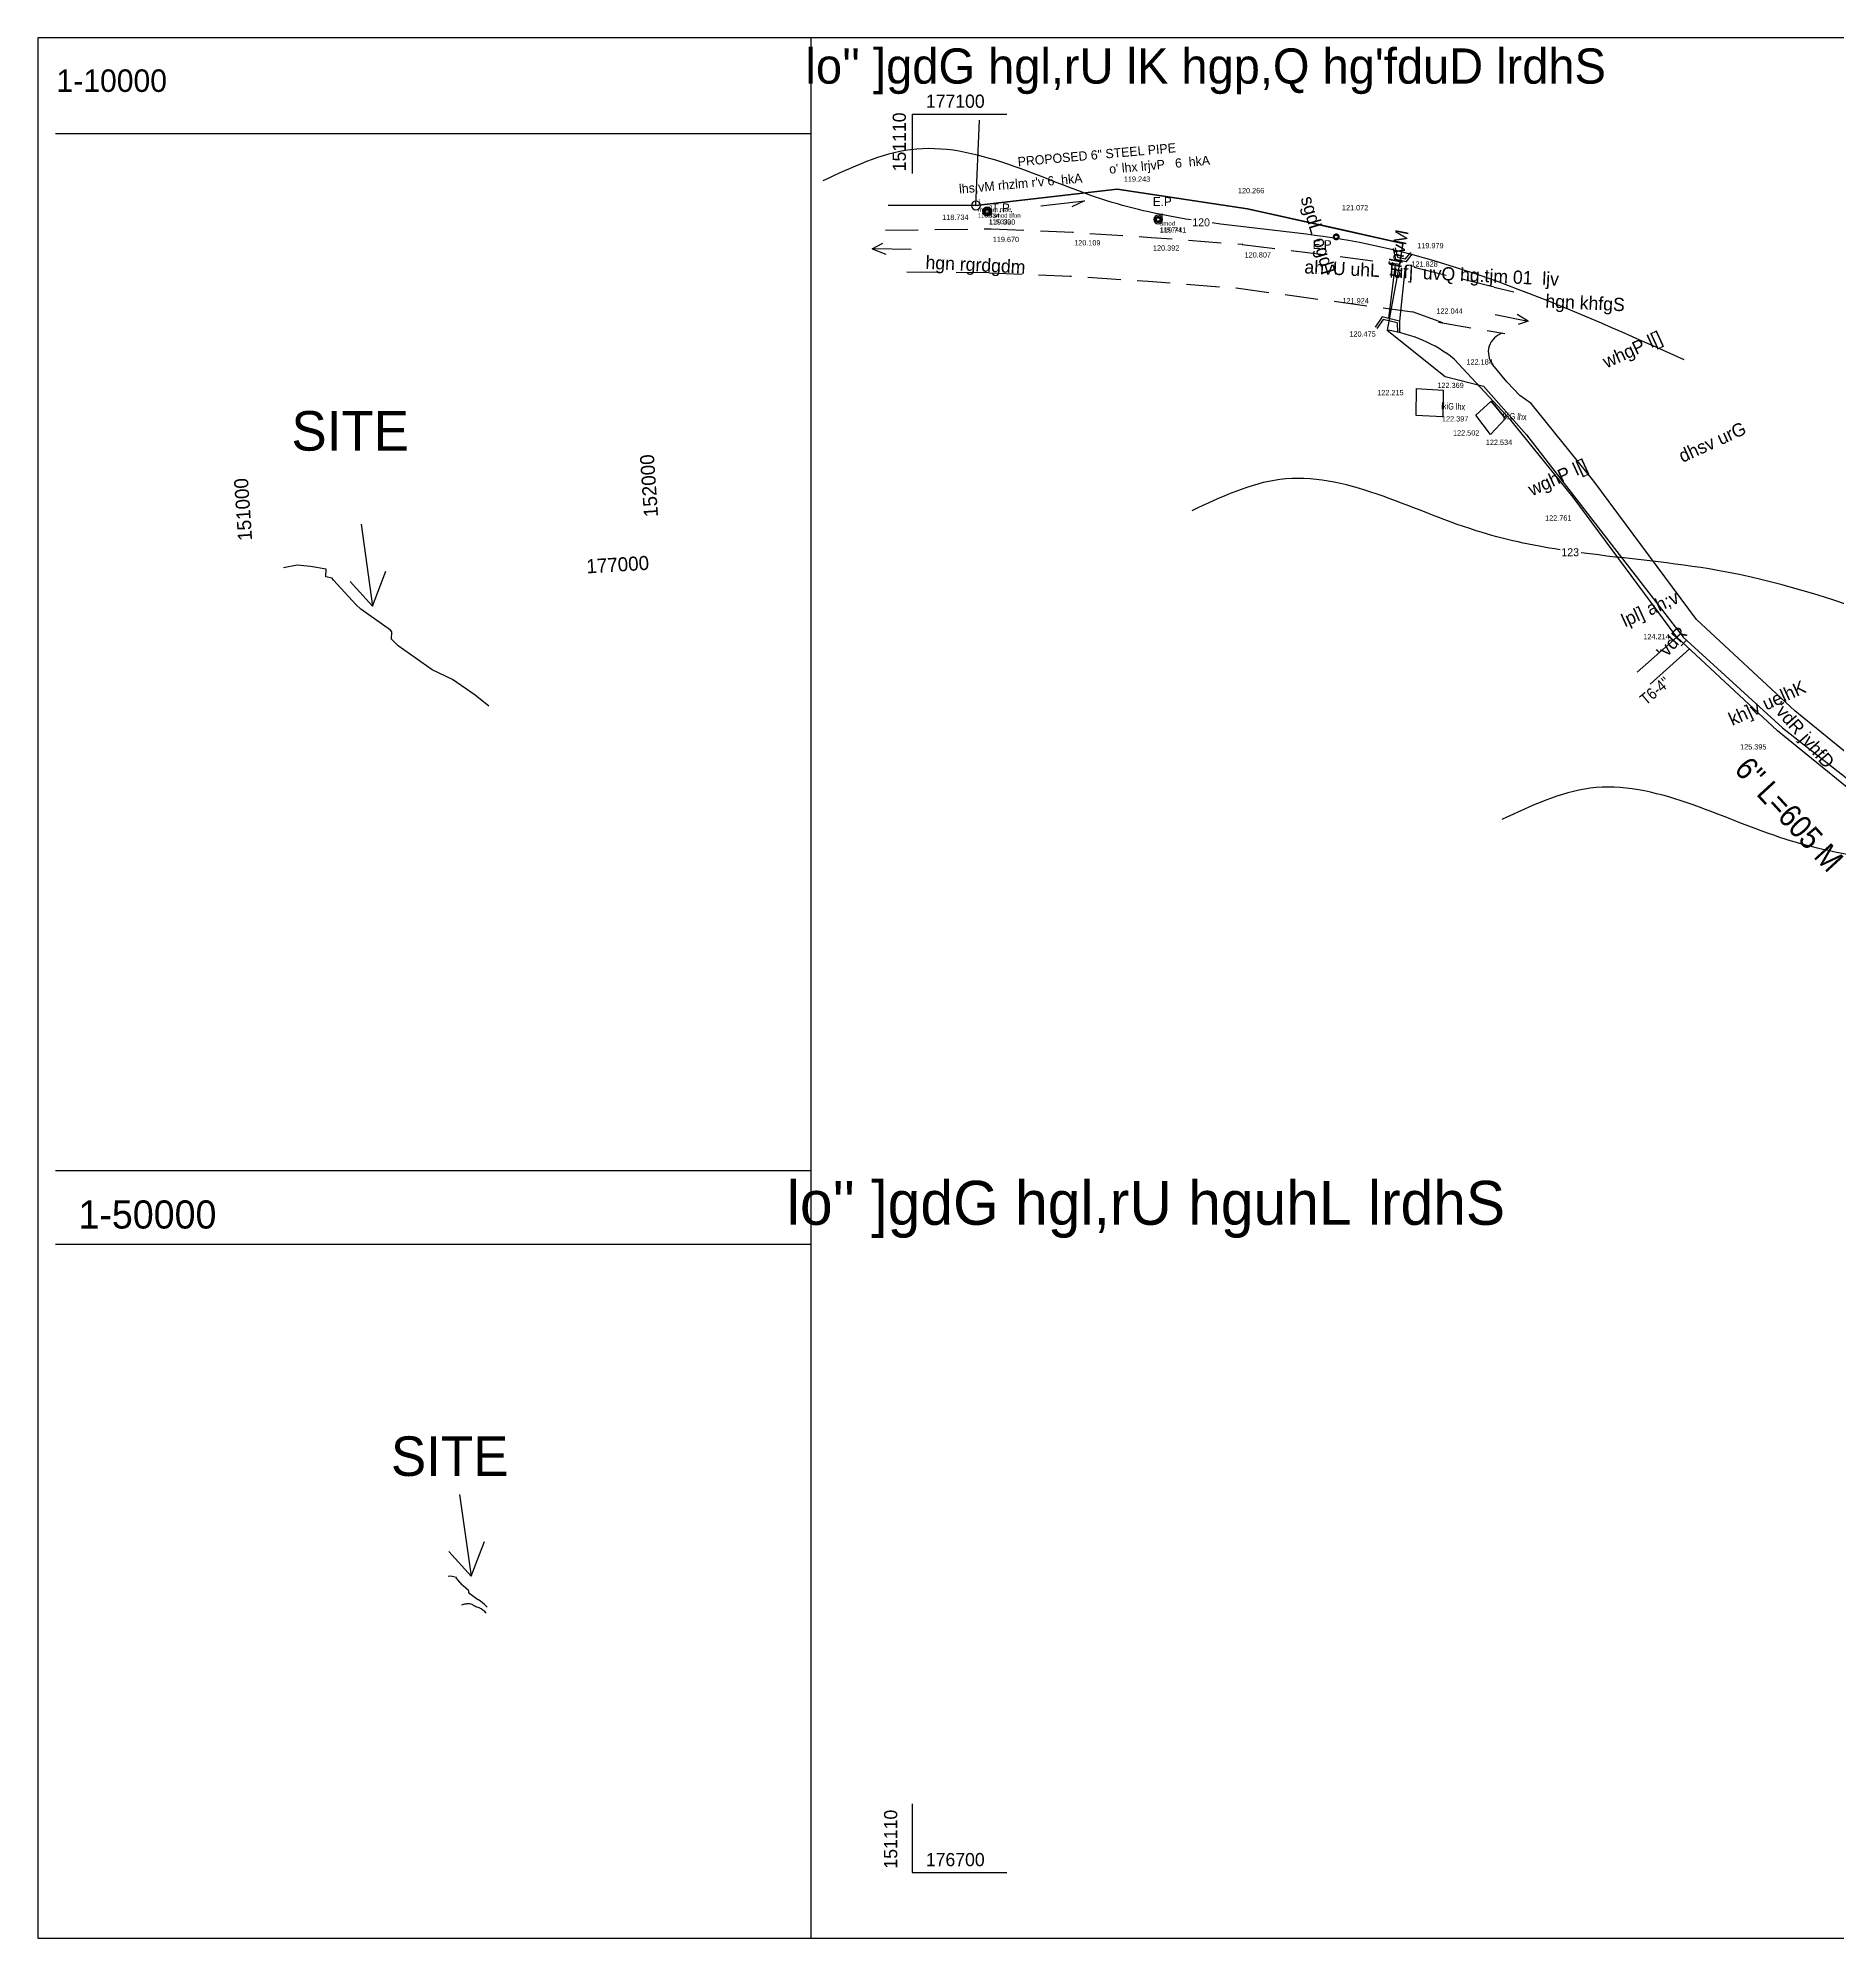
# Model space of a CAD drawing. Extents: x 150911 to 151823, y 176685 to 177117.
# Drawn here: x 150911.1 to 151320.2, y 176685.1 to 177117.3 of the extents above; entities that cross this region are included whole.
import ezdxf

# ---------------------------------------------------------------- set-up
doc = ezdxf.new("R2010")
doc.units = 0
doc.linetypes.add('ACAD_ISO04W100', pattern=[30.5, 24, -3, 0.5, -3])
doc.linetypes.add('HIDDEN', pattern=[0.375, 0.25, -0.125])
doc.layers.get('0').update_dxf_attribs({"linetype": 'CONTINUOUS'})
for name, color, linetype in [('3AMOD', 7, 'CONTINUOUS'), ('3MOD', 7, 'CONTINUOUS'), ('DOOR', 6, 'CONTINUOUS'), ('EOP', 5, 'CONTINUOUS'), ('FRAME', 6, 'CONTINUOUS'), ('LAYER1', 4, 'CONTINUOUS'), ('LAYER2', 3, 'CONTINUOUS'), ('LINE3', 7, 'CONTINUOUS'), ('LINE4', 10, 'CONTINUOUS'), ('MASORA', 7, 'CONTINUOUS'), ('OTHERS', 245, 'CONTINUOUS'), ('POINT_ELEVATIONS', 7, 'CONTINUOUS'), ('TEXT', 6, 'CONTINUOUS')]:
    doc.layers.add(name, color=color, linetype=linetype)
doc.styles.add('ARAB4', font='arab4.shx')
doc.styles.add('F1', font='f1.shx', dxfattribs={"height": 0.5})
doc.styles.add('MONOTEXT', font='txt')

# ---------------------------------------------------------------- blocks, each defined once
blk = doc.blocks.new('CIRCLE', base_point=(100, 100))
at = {"color": 0}
for start, end in [(90, 270), (270, 90)]:
    blk.add_arc((100, 100), 100, start, end, dxfattribs=at)
at = {"flags": 1}
for tag in ['NAME', 'FEATURE_CODE']:
    blk.add_attdef(tag, (0, 0), '', height=1, dxfattribs=at)

msp = doc.modelspace()

# ---------------------------------------------------------------- hatches: boundary and pattern name
h = msp.add_hatch(color=2)
h.paths.add_polyline_path([(151127.86, 177077.85, 1), (151126.26, 177077.85, 1)])
h.paths.add_polyline_path([(151126.66, 177077.85, -1), (151127.46, 177077.85, -1)], flags=16)
h = msp.add_hatch(color=2)
h.paths.add_polyline_path([(151166.76, 177076.03, 1), (151165.16, 177076.03, 1)])
h.paths.add_polyline_path([(151165.56, 177076.03, -1), (151166.36, 177076.03, -1)], flags=16)
h = msp.add_hatch(color=2)
h.paths.add_polyline_path([(151207.28, 177072.08, 1), (151205.68, 177072.08, 1)])
h.paths.add_polyline_path([(151206.08, 177072.08, -1), (151206.88, 177072.08, -1)], flags=16)

# ---------------------------------------------------------------- linework, layer by layer
at = {"color": 1}
for p, q in [((151087, 177095.51, 120.27), (150915.06, 177095.51, 120.27)), ((151087, 176859.63, 120.27), (150915.06, 176859.63, 120.27)), ((151087, 176842.86, 120.27), (150915.06, 176842.86, 120.27)), ((151110, 176715.61, 120.27), (151110, 176700, 120.27)), ((151110, 176700, 120.27), (151131.49, 176700, 120.27))]:
    msp.add_line(p, q, dxfattribs=at)
at = {"color": 2}
for p, q in [((151100.88, 177069.35, 120.27), (151103.34, 177070.65, 120.27)), ((151109.79, 177069.23, 120.27), (151100.88, 177069.35, 120.27)), ((151100.88, 177069.35, 120.27), (151104.02, 177068.12, 120.27)), ((151242.65, 177054.39, 84.19), (151250.14, 177052.88, 84.19)), ((151250.14, 177052.88, 84.19), (151247.69, 177054.41, 84.19)), ((151250.14, 177052.88, 84.19), (151247.86, 177052.17, 84.19))]:
    msp.add_line(p, q, dxfattribs=at)
at = {"color": 3}
for p, q in [((151220.06, 177066.96, 239.6), (151219.5, 177069.44, 239.6)), ((151222.39, 177066.43, 239.6), (151220.06, 177066.96, 239.6)), ((151222.39, 177066.43, 239.6), (151223.83, 177068.22, 239.6)), ((151216.96, 177053.86, 239.6), (151215.33, 177051.51, 239.6)), ((151220.85, 177052.89, 239.6), (151216.96, 177053.86, 239.6)), ((151220.85, 177052.89, 239.6), (151220.91, 177050.34, 239.6))]:
    msp.add_line(p, q, dxfattribs=at)
at = {"color": 9}
for p, q in [((151220.48, 177067.38, 239.6), (151219.98, 177069.55, 239.6)), ((151222.19, 177066.98, 239.6), (151220.48, 177067.38, 239.6)), ((151222.19, 177066.98, 239.6), (151223.44, 177068.53, 239.6)), ((151217.18, 177053.29, 239.6), (151215.75, 177051.22, 239.6)), ((151220.36, 177052.5, 239.6), (151217.18, 177053.29, 239.6)), ((151220.36, 177052.5, 239.6), (151220.41, 177050.33, 239.6))]:
    msp.add_line(p, q, dxfattribs=at)
at = {"elevation": 120.27}
msp.add_lwpolyline([(150911.06, 176685.1), (151687.53, 176685.1), (151687.53, 177117.32), (150911.06, 177117.32)], close=True, dxfattribs=at)
at = {"color": 2}
for centre in [(151127.06, 177077.85, 239.6), (151165.96, 177076.03, 240.01), (151206.48, 177072.08, 239.6)]:
    msp.add_circle(centre, 0.4, dxfattribs=at)
at = {"layer": 'DOOR'}
for p, q in [((151087, 176685.1, 120.27), (151087, 177117.32, 120.27)), ((151110, 177100, 120.27), (151110, 177086.48, 120.27)), ((151110, 177100, 120.27), (151131.49, 177100, 120.27)), ((151219.88, 177065.87, 239.6), (151218.36, 177053.51, 239.6)), ((151222.2, 177065.33, 239.6), (151220.85, 177052.89, 239.6)), ((151224.68, 177037.55, 242.48), (151224.59, 177031.55, 140.76)), ((151224.68, 177037.55, 242.48), (151230.85, 177037.22, 242.64)), ((151230.85, 177037.22, 242.64), (151230.76, 177031.22, 140.91)), ((151238.24, 177031.53), (151241.71, 177034.69, 242.66)), ((151245.02, 177030.74, 120.27), (151241.71, 177034.69, 242.66)), ((151224.59, 177031.55, 140.76), (151230.76, 177031.22, 140.91)), ((151241.58, 177027.12, 4.65), (151238.24, 177031.53)), ((151245.02, 177030.74, 120.27), (151241.58, 177027.12, 4.65))]:
    msp.add_line(p, q, dxfattribs=at)
at = {"layer": 'DOOR', "color": 2, "linetype": 'HIDDEN', "ltscale": 30}
for p, q in [((151103.88, 177073.57, 120.27), (151127.93, 177073.89, 120.27)), ((151185.07, 177070.37, 239.94), (151221.06, 177065.88, 242.09)), ((151242.45, 177060.65, 242.82), (151221.06, 177065.88, 242.09)), ((151127.52, 177063.9, 120.27), (151105.85, 177064.07, 120.27)), ((151183.72, 177060.46, 239.94), (151223.82, 177055, 242.19)), ((151242.45, 177060.65, 242.82), (151246.87, 177059.56, 242.94)), ((151229.73, 177052.66, 242.26), (151244.86, 177050.1, 243.02))]:
    msp.add_line(p, q, dxfattribs=at)
at = {"layer": 'DOOR', "color": 2, "linetype": 'HIDDEN', "ltscale": 30, "flags": 128}
for points, elevation in [([(151127.93, 177073.89), (151146.45, 177073.13), (151164.38, 177071.95), (151185.24, 177070.38)], 239.94), ([(151127.52, 177063.9), (151145.91, 177063.15), (151163.67, 177061.97), (151183.72, 177060.46)], 239.94), ([(151230.72, 177052.49), (151230.72, 177052.49), (151223.82, 177055)], 120.27)]:
    msp.add_lwpolyline(points, dxfattribs=dict(at, elevation=elevation))
at = {"layer": 'DOOR'}
for radius in [1, 0.5]:
    msp.add_circle((151127.06, 177077.85, 239.6), radius, dxfattribs=at)
at = {"layer": 'FRAME', "color": 0}
for p, q in [((150984.57, 177006.71, 120.27), (150987.21, 176988.09, 120.27)), ((150987.21, 176988.09, 120.27), (150990.2, 176996, 120.27)), ((150987.21, 176988.09, 120.27), (150982.11, 176993.71, 120.27)), ((151007.01, 176786, 120.27), (151009.65, 176767.38, 120.27)), ((151009.65, 176767.38, 120.27), (151012.64, 176775.28, 120.27)), ((151009.65, 176767.38, 120.27), (151004.55, 176773, 120.27))]:
    msp.add_line(p, q, dxfattribs=at)
at = {"layer": 'FRAME', "color": 0, "elevation": 120.27, "flags": 128}
for points in [[(151013.66, 176965.33), (151010.51, 176967.84), (151005.39, 176971.37), (151000.74, 176973.62), (150993.02, 176979.08), (150991.47, 176980.55), (150991.56, 176982.25), (150991.29, 176982.59), (150984.52, 176987.35), (150983.48, 176988.4), (150978.31, 176994.01), (150977.99, 176994.44), (150976.54, 176994.72), (150976.63, 176996.52), (150973.07, 176997.11), (150970.07, 176997.4), (150966.89, 176996.81)], [(151013.29, 176760.38), (151012.69, 176760.93), (151011.72, 176761.7), (151010.82, 176762.22), (151009.36, 176763.42), (151009.07, 176763.73), (151009.11, 176764.07), (151009.06, 176764.14), (151007.78, 176765.18), (151007.59, 176765.41), (151006.63, 176766.6), (151006.58, 176766.69), (151006.29, 176766.77), (151006.33, 176767.12), (151005.63, 176767.29), (151005.04, 176767.39), (151004.4, 176767.32)]]:
    msp.add_lwpolyline(points, dxfattribs=at)
at = {"layer": 'LAYER2'}
for p, q in [((151283.99, 176981.05, 244.48), (151274.98, 176973.03, 120.27)), ((151286.91, 176978.33, 120.27), (151277.89, 176970.31, -3.95))]:
    msp.add_line(p, q, dxfattribs=at)
at = {"layer": 'LAYER2', "elevation": 120.27, "flags": 128}
for points in [[(151221.06, 177065.88), (151221.61, 177070.55), (151207.61, 177073.72), (151186.29, 177078.47), (151156.66, 177082.95), (151124.5, 177079.23)], [(151359.13, 176912), (151359.13, 176912), (151358.83, 176918.63), (151331.7, 176939.54), (151306.9, 176959.72), (151283.99, 176981.05), (151260.39, 177012.83), (151246.23, 177030.36), (151246.23, 177030.36), (151246.23, 177030.36), (151233.35, 177044.29)], [(151233.35, 177044.29), (151233.35, 177044.29)], [(151364.98, 176915.43), (151364.7, 176921.69), (151335.43, 176944.25), (151310.84, 176964.24), (151288.48, 176985.07), (151265.13, 177016.51), (151250.86, 177034.18), (151248.29, 177036), (151245.32, 177039.12), (151242.15, 177043)]]:
    msp.add_lwpolyline(points, dxfattribs=at)
at = {"layer": 'LAYER2'}
for centre, radius, start, end in [((151213.25, 177018.62, 118.58), 32.6, 51.9362, 81.4952), ((151245.53, 177045.88, 365.74), 4.44, 104.7584, 220.4091)]:
    msp.add_arc(centre, radius, start, end, dxfattribs=at)
at = {"layer": 'LINE3'}
msp.add_line((151241.71, 177034.69, 242.66), (151245.02, 177030.74, 120.27), dxfattribs=at)
msp.add_spline([(151013.08, 176759), (151011.47, 176760.2), (151010.45, 176760.58), (151009.89, 176760.95), (151009.29, 176761.1), (151008.39, 176761.07), (151007.45, 176760.8)], degree=3, dxfattribs=at)
at = {"layer": 'LINE4', "color": 12}
msp.add_line((151285.01, 176979.04), (151286.21, 176980.3, 120.27), dxfattribs=at)
at = {"layer": 'LINE4', "color": 10, "elevation": 120.27, "flags": 128}
msp.add_lwpolyline([(151124.5, 177079.23), (151156.66, 177082.95), (151186.29, 177078.47), (151221.61, 177070.55), (151221.06, 177066.88), (151218.07, 177050.86), (151231.29, 177040.34), (151239.99, 177038.09), (151249.8, 177027.06), (151285.43, 176981.01), (151285.43, 176981.01), (151308.01, 176960.41), (151360.04, 176919.59), (151360.66, 176912.33), (151359.98, 176898), (151376.13, 176883.37), (151384.62, 176873.94), (151429.18, 176842.29), (151457.19, 176815.38), (151494.01, 176800.72), (151524.12, 176777.44), (151557.36, 176750.23), (151558.53, 176749.13)], dxfattribs=at)
at = {"layer": 'OTHERS', "color": 4}
for points, knots in [([(151173.44, 177075.95), (151167.05, 177076.95), (151145.42, 177081.41), (151117.38, 177097.8), (151096.28, 177087.92), (151089.62, 177084.8)], [117.394169, 117.394169, 117.394169, 117.394169, 136.740785, 182.867058, 204.1427, 204.1427, 204.1427, 204.1427]), ([(151285.63, 177044.1), (151260.59, 177055.34), (151225.8, 177070.97), (151188.66, 177073.84), (151178.23, 177075.25)], [0, 0, 0, 0, 81.01443, 112.565169, 112.565169, 112.565169, 112.565169]), ([(151257.43, 177000.91), (151251.04, 177001.91), (151229.4, 177006.38), (151201.37, 177022.77), (151180.26, 177012.89), (151173.6, 177009.77)], [117.394169, 117.394169, 117.394169, 117.394169, 136.740785, 182.867058, 204.1427, 204.1427, 204.1427, 204.1427]), ([(151369.62, 176969.07), (151344.58, 176980.31), (151309.78, 176995.94), (151272.65, 176998.81), (151262.22, 177000.22)], [0, 0, 0, 0, 81.01443, 112.565169, 112.565169, 112.565169, 112.565169]), ([(151328.01, 176930.68), (151321.61, 176931.68), (151299.98, 176936.15), (151271.95, 176952.54), (151250.84, 176942.65), (151244.18, 176939.53)], [117.394169, 117.394169, 117.394169, 117.394169, 136.740785, 182.867058, 204.1427, 204.1427, 204.1427, 204.1427])]:
    msp.add_open_spline(points, degree=3, knots=knots, dxfattribs=at)
at = {"layer": 'TEXT', "color": 1}
for p, q in [((151124.5, 177079.23, 120.27), (151125.33, 177098.65, 120.27)), ((151124.5, 177079.23, 120.27), (151104.55, 177079.23, 120.27)), ((151139.28, 177079.17), (151149.19, 177080.31)), ((151149.19, 177080.31), (151146.33, 177078.9))]:
    msp.add_line(p, q, dxfattribs=at)

# ---------------------------------------------------------------- block references
at = {"layer": '3AMOD'}
ref = msp.add_blockref('CIRCLE', (151127.06, 177077.85, 239.6), dxfattribs=dict(at, xscale=0.01000000000021828, yscale=0.009999999999990905, zscale=0.009999999999990905))
ref.add_attrib('NAME', '2', (151127.46, 177078.25, 239.6), dxfattribs={"layer": '0', "height": 1})
ref.add_attrib('FEATURE_CODE', '3amod tlfon', (151127.46, 177076.45, 239.6), dxfattribs={"layer": '0', "height": 1})
ref.add_attrib('ELEVATION', '119.330', (151127.46, 177075.05, 239.6), dxfattribs={"layer": '0', "height": 1})
at = {"layer": '3MOD'}
ref = msp.add_blockref('CIRCLE', (151165.96, 177076.03, 240.01), dxfattribs=dict(at, xscale=0.01000000000021828, yscale=0.009999999999990905, zscale=0.009999999999990905))
ref.add_attrib('NAME', '6', (151166.36, 177076.43, 240.01), dxfattribs={"layer": '0', "height": 1})
ref.add_attrib('FEATURE_CODE', '3mod', (151166.36, 177074.63, 240.01), dxfattribs={"layer": '0', "height": 1})
ref.add_attrib('ELEVATION', '119.741', (151166.36, 177073.23, 240.01), dxfattribs={"layer": '0', "height": 1})
at = {"layer": 'MASORA'}
ref = msp.add_blockref('CIRCLE', (151124.5, 177079.23, 239), dxfattribs=dict(at, xscale=0.01000000000021828, yscale=0.009999999999990905, zscale=0.009999999999990905))
ref.add_attrib('NAME', '1', (151124.9, 177079.63, 239), dxfattribs={"layer": '0', "height": 1})
ref.add_attrib('FEATURE_CODE', 'masora mae', (151124.9, 177077.83, 239), dxfattribs={"layer": '0', "height": 1})
ref.add_attrib('ELEVATION', '118.734', (151124.9, 177076.43, 239), dxfattribs={"layer": '0', "height": 1})

# ---------------------------------------------------------------- texts
at = {"color": 2}
for s, height, p in [('1-10000', 5.12, (150915.28, 177105.05, 120.27)), ('1-50000', 6.4, (150920.26, 176846.49, 120.27))]:
    msp.add_text(s, height=height, dxfattribs=at).set_placement(p)
at = {"color": 0}
msp.add_text('177000', height=3.2, rotation=3.3967, dxfattribs=at).set_placement((151035.94, 176995.51, 120.27))
at = {"layer": 'EOP', "style": 'MONOTEXT'}
for s, p in [('177100', (151113.1, 177101.44, 120.27)), ('176700', (151113.1, 176701.44, 120.27))]:
    msp.add_text(s, height=3, dxfattribs=at).set_placement(p)
for p in [(151108.55, 177086.99, 120.27), (151106.59, 176700.89, 120.27)]:
    msp.add_text('151110', height=3, rotation=90, dxfattribs=at).set_placement(p)
at = {"layer": 'FRAME', "style": 'F1'}
for s, height, p in [("lo'' ]gdG hgl,rU lK hgp,Q hg'fduD lrdhS ", 8, (151085.71, 177106.94, 120.27)), ("lo'' ]gdG hgl,rU hguhL lrdhS", 10, (151081.47, 176847.34, 120.27))]:
    msp.add_text(s, height=height, dxfattribs=at).set_placement(p)
at = {"layer": 'FRAME', "color": 0}
for p in [(150968.73, 177023.45, 120.27), (150991.37, 176790.21, 120.27)]:
    msp.add_text('SITE', height=9, dxfattribs=at).set_placement(p)
for s, p in [('152000', (151052.17, 177008.45, 120.27)), ('151000', (150959.8, 177003.05, 120.27))]:
    msp.add_text(s, height=3.2, rotation=93.8902, dxfattribs=at).set_placement(p)
at = {"layer": 'LAYER1', "style": 'MONOTEXT'}
for s, p in [('T.P.', (151128.04, 177077.67, 120.27)), ('E.P', (151164.74, 177079.11, 120.27)), ('E.P', (151201.13, 177069.32, 119.86))]:
    msp.add_text(s, height=2, dxfattribs=at).set_placement(p)
at = {"layer": 'LINE3', "color": 0, "linetype": 'ACAD_ISO04W100', "ltscale": 20, "width": 0.9}
for s, height, rotation, p in [('T6-4"', 2.6, 39.8714, (151276.95, 176965.39)), ('6" L=605 M', 5.2, 312.5266, (151296.85, 176950.74))]:
    msp.add_text(s, height=height, rotation=rotation, dxfattribs=at).set_placement(p)
at = {"layer": 'POINT_ELEVATIONS', "color": 6, "attachment_point": 1, "style": 'MONOTEXT'}
for s, insert, char_height, width in [('119.243', (151158.15, 177085.81, 239.51), 1.2, 8.4), ('120.266', (151184.12, 177083.2, 240.53), 1.2, 8.4), ('121.072', (151207.78, 177079.31, 241.34), 1.2, 8.4), ('118.734', (151116.81, 177077.15, 595.2), 1.2, 8.4), ('119.330', (151127.46, 177076.05, 239.6), 1.2, 8.4), ('119.741', (151166.36, 177074.23, 240.01), 1.2, 8.4), ('120', (151173.73, 177076.28, 388.45), 1.8, 12.6), ('119.670', (151128.33, 177072.09, 239.94), 1.2, 8.4), ('120.109', (151146.85, 177071.33, 240.37), 1.2, 8.4), ('120.392', (151164.78, 177070.15, 240.66), 1.2, 8.4), ('119.979', (151224.92, 177070.68, 240.24), 1.2, 8.4), ('120.807', (151185.64, 177068.58, 241.07), 1.2, 8.4), ('121.828', (151223.59, 177066.5, 242.09), 1.2, 8.4), ('121.924', (151207.91, 177058.14, 242.19), 1.2, 8.4), ('122.044', (151229.27, 177055.81, 242.31), 1.2, 8.4), ('120.475', (151209.48, 177050.59, 240.74), 1.2, 8.4), ('122.184', (151236.12, 177044.22, 242.45), 1.2, 8.4), ('122.369', (151229.5, 177038.9, 242.64), 1.2, 8.4), ('122.215', (151215.82, 177037.25, 242.48), 1.2, 8.4), ('122.397', (151230.55, 177031.28, 120.16), 1.2, 8.4), ('122.502', (151233.06, 177028.09, 242.77), 1.2, 8.4), ('122.534', (151240.52, 177025.94, 242.8), 1.2, 8.4), ('122.761', (151254.02, 177008.72, 243.03), 1.2, 8.4), ('123', (151257.72, 177001.24, 388.45), 1.8, 12.6), ('124.214', (151276.37, 176981.74, 244.48), 1.2, 8.4), ('125.395', (151298.39, 176956.67, 245.66), 1.2, 8.4)]:
    msp.add_mtext(s, dxfattribs=dict(at, insert=insert, char_height=char_height, width=width))
at = {"layer": 'TEXT', "color": 1}
msp.add_text('PROPOSED 6" STEEL PIPE', height=2.1, rotation=5.1051, dxfattribs=at).set_placement((151134.1, 177088.12, 287.8))
at = {"layer": 'TEXT', "color": 1, "style": 'ARAB4'}
for s, height, rotation, p in [("o' lhx lrjvP   6  hkA", 2.1, 5.1051, (151154.91, 177086.44, 287.8)), ("lhs,vM rhzlm r'v 6  hkA", 2.1, 5.1051, (151120.75, 177081.92, 287.8)), ('sgdL ogdT', 3, 286.4323, (151198.35, 177080.84, 359.61)), ('ufhvM', 3, 78.6732, (151220.84, 177062.63, 359.61)), ('whgP l[]', 3, 24.5749, (151268.01, 177042.12, 359.61)), ('dhsv urG', 3, 24.5749, (151285.28, 177020.66, 359.61)), ('wghP l[]', 3, 24.5749, (151251.03, 177013.05, 359.61)), ('lpl] ah;v', 3, 24.5749, (151272.22, 176983.25, 359.61)), ("'vdR", 3, 47.6315, (151281.28, 176975.88, 479.33)), ('kh]v uelhK', 3, 24.5749, (151296.63, 176960.78, 359.61)), ("'vdR jvhfD", 3, 311.479, (151305.85, 176964.5, 359.61))]:
    msp.add_text(s, height=height, rotation=rotation, dxfattribs=at).set_placement(p)
at = {"layer": 'TEXT', "style": 'F1'}
for s, p in [('hgn rgrdgdm', (151112.97, 177064.82, 120.27)), ('ahvU uhL  luf]  uvQ hg.tjm 01  ljv', (151199.19, 177063.77, -188.58)), ('hgn khfgS', (151254.03, 177056.02, 359.61))]:
    msp.add_text(s, height=3, rotation=357.2147, dxfattribs=at).set_placement(p)
at = {"layer": 'TEXT', "color": 1, "style": 'ARAB4', "width": 0.8}
for p in [(151230.36, 177032.89, 239.94), (151244.35, 177030.61, 360.1)]:
    msp.add_text('lkiG lhx', height=1.5, rotation=357.4079, dxfattribs=at).set_placement(p)

doc.saveas('drawing.dxf')
